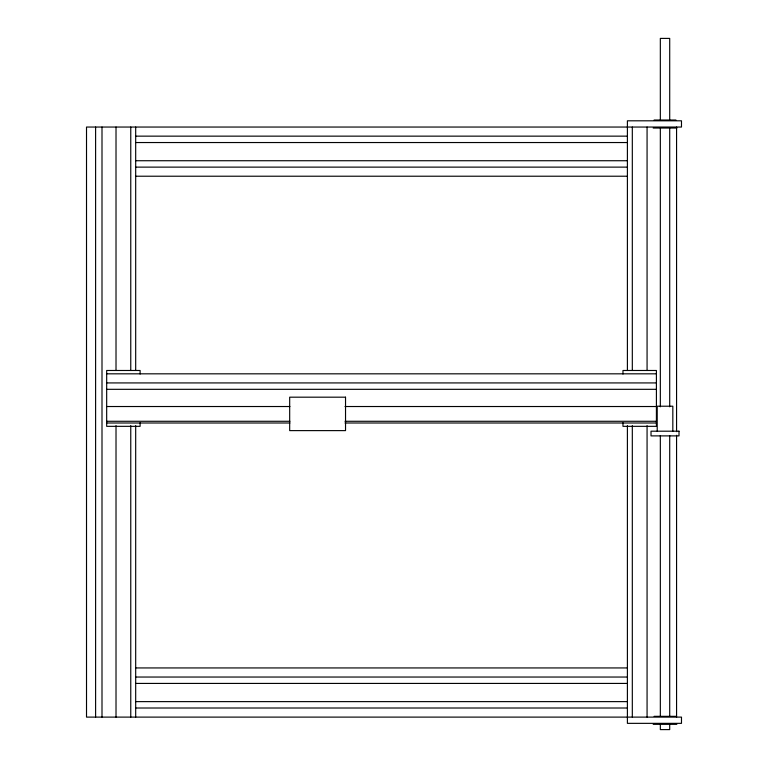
<?xml version="1.0" encoding="UTF-8"?>
<svg xmlns="http://www.w3.org/2000/svg" width="768" height="768" viewBox="0 0 768 768"><rect width="100%" height="100%" fill="white"/><g stroke="black" fill="none" stroke-linecap="round" stroke-linejoin="round"><path stroke-width="1.15" d="M654.086 120.019L675.946 120.019M653.203 128.035L676.829 128.035M135.686 136.147L627.398 136.147M135.686 142.541L627.398 142.541M135.686 160.733L627.398 160.733M135.686 167.126L627.398 167.126M135.686 176.218L627.398 176.218M106.675 373.824L656.41 373.824M106.675 382.925L656.41 382.925M106.675 389.318L656.41 389.318M106.675 406.522L289.92 406.522M345.014 406.522L656.41 406.522M106.675 421.277L289.92 421.277M345.014 421.277L656.41 421.277M106.675 422.995L289.92 422.995M345.014 422.995L656.41 422.995M135.686 667.939L627.398 667.939M135.686 677.04L627.398 677.04M135.686 683.424L627.398 683.424M135.686 701.626L627.398 701.626M135.686 708.01L627.398 708.01M654.086 716.333L675.946 716.333M653.203 724.339L676.829 724.339M676.57 127.046L676.57 431.674M676.57 435.274L676.57 717.11M672.826 431.194L672.826 406.214L657.216 406.214L657.216 431.194M669.706 120L669.706 38.4L660.336 38.4L660.336 120M669.706 128.4L669.706 406.8M669.706 435.6L669.706 716.4M669.706 723.6L669.706 729.6L660.336 729.6L660.336 723.6M660.336 128.4L660.336 406.8M660.336 435.6L660.336 716.4M647.069 127.046L647.069 370.512M647.069 425.674L647.069 717.11M632.314 127.046L632.314 370.512M632.314 425.674L632.314 717.11M627.398 370.512L627.398 120.806L681.485 120.806L681.485 127.046L86.515 127.046L86.515 717.11L681.485 717.11L681.485 723.35L627.398 723.35L627.398 425.674M622.973 374.045L622.973 370.483L656.41 370.483L656.41 426.336L622.973 426.336L622.973 422.774M140.112 374.045L140.112 370.483L106.675 370.483L106.675 426.336L140.112 426.336L140.112 422.774M135.686 127.046L135.686 370.512M135.686 425.674L135.686 717.11M130.762 127.046L130.762 370.512M130.762 425.674L130.762 717.11M116.016 127.046L116.016 370.512M116.016 425.674L116.016 717.11M102 127.046L102 717.11M95.606 127.046L95.606 717.11M345.533 397.181L289.68 397.181L289.68 430.618L345.533 430.618L345.533 397.181M679.008 431.194L651.024 431.194L651.024 435.888L679.008 435.888L679.008 431.194"/></g></svg>
